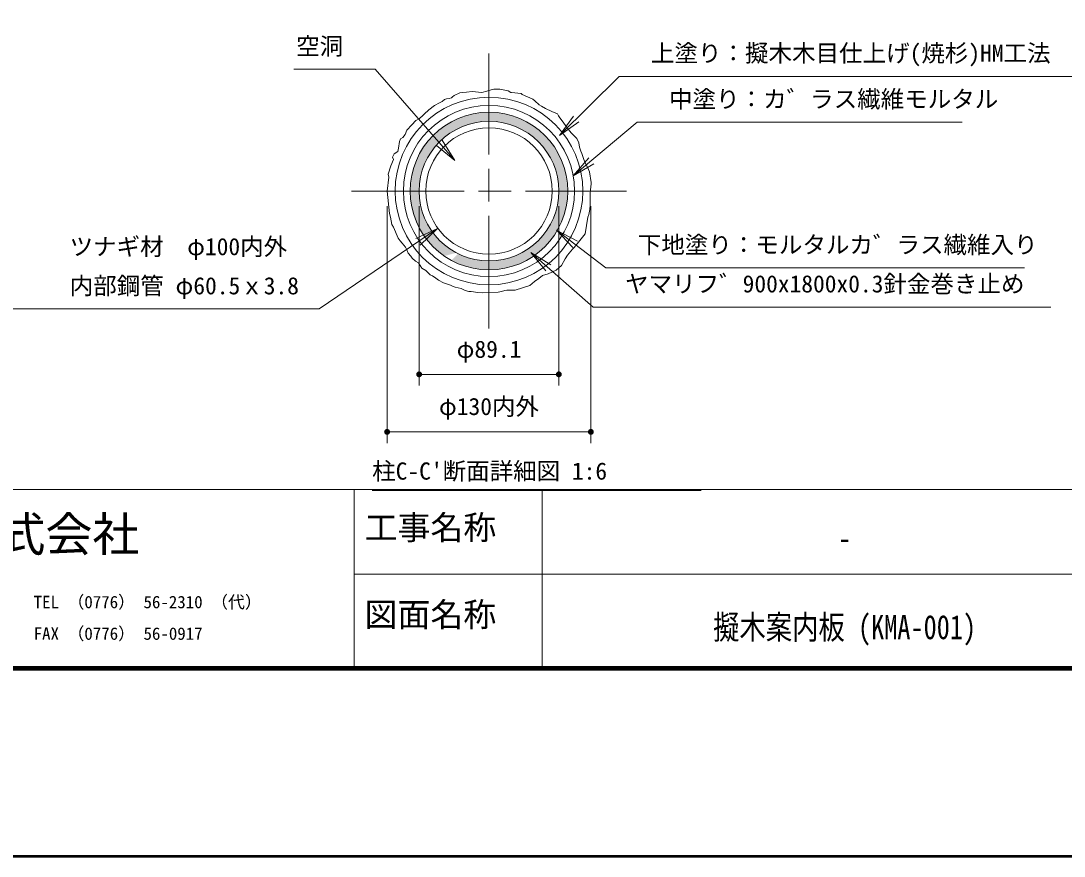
# Model space of a CAD drawing. Units: millimetres at full size, sheet at 1:30; details may follow other scales. Extents: x 0 to 12600, y 0 to 8910.
# Drawn here: x 5806 to 9133, y 0 to 2666 of the extents above; entities that cross this region are included whole.
import ezdxf
from ezdxf.enums import TextEntityAlignment as Align

# ---------------------------------------------------------------- set-up
doc = ezdxf.new("R2010")
doc.units = ezdxf.units.MM
doc.header["$LTSCALE"] = 30
doc.linetypes.add('CHAIN', pattern=[18.5, 12, -1.5, 3.5, -1.5])
for name, color, linetype, lineweight in [('D-BMK', 2, 'CHAIN', 13), ('D-STR', 1, 'Continuous', 13), ('D-STR-DIM', 7, 'Continuous', 13), ('D-STR-HTXT', 7, 'Continuous', 13), ('D-STR-TXT', 7, 'Continuous', 13), ('D-TTL', 7, 'Continuous', 13)]:
    doc.layers.add(name, color=color, linetype=linetype, lineweight=lineweight)
doc.styles.add('ＭＳ ゴシック', font='')
doc.styles.get('ＭＳ ゴシック').set_extended_font_data('MS Gothic')

# ---------------------------------------------------------------- blocks, each defined once
blk = doc.blocks.new('open_arrow')
at = {"color": 0, "linetype": 'Continuous', "lineweight": -2}
blk.add_lwpolyline([(7.5, 1.25), (0, 0), (7.5, -1.25)], dxfattribs=at)
blk = doc.blocks.new('filled_dot')
at = {"color": 0, "linetype": 'Continuous', "lineweight": -2, "const_width": 1.25}
blk.add_lwpolyline([(-0.625, 0, 1), (0.625, 0, 1)], format="xyb", close=True, dxfattribs=at)

msp = doc.modelspace()

# ---------------------------------------------------------------- hatches: boundary and pattern name
at = {"layer": 'D-STR'}
h = msp.add_hatch(color=256, dxfattribs=at)
h.paths.add_polyline_path([(7298.76, 2374.04), (7292.49, 2373.96), (7286.23, 2373.73), (7279.97, 2373.34), (7273.72, 2372.79), (7267.49, 2372.09), (7261.28, 2371.23), (7255.09, 2370.22), (7248.93, 2369.05), (7242.8, 2367.73), (7236.7, 2366.26), (7230.64, 2364.64), (7224.63, 2362.87), (7218.66, 2360.94), (7212.74, 2358.87), (7206.88, 2356.65), (7201.07, 2354.29), (7195.32, 2351.78), (7189.64, 2349.13), (7184.02, 2346.34), (7178.48, 2343.41), (7173.01, 2340.34), (7167.62, 2337.14), (7162.31, 2333.81), (7157.08, 2330.34), (7151.95, 2326.74), (7146.9, 2323.02), (7141.95, 2319.17), (7137.1, 2315.2), (7132.34, 2311.11), (7127.69, 2306.9), (7123.15, 2302.58), (7118.72, 2298.14), (7114.39, 2293.6), (7110.19, 2288.95), (7106.1, 2284.2), (7102.12, 2279.34), (7098.28, 2274.39), (7094.55, 2269.35), (7090.96, 2264.21), (7087.49, 2258.99), (7084.15, 2253.68), (7080.95, 2248.29), (7077.88, 2242.82), (7074.95, 2237.27), (7072.16, 2231.66), (7069.51, 2225.97), (7067, 2220.23), (7064.64, 2214.42), (7062.42, 2208.55), (7060.35, 2202.63), (7058.43, 2196.66), (7056.65, 2190.65), (7055.03, 2184.59), (7053.56, 2178.5), (7052.24, 2172.37), (7051.07, 2166.2), (7050.06, 2160.02), (7049.21, 2153.8), (7048.5, 2147.57), (7047.96, 2141.33), (7047.57, 2135.07), (7047.33, 2128.8), (7047.25, 2122.53), (7076.01, 2122.53), (7076.08, 2128.08), (7076.29, 2133.63), (7076.64, 2139.18), (7077.12, 2144.71), (7077.74, 2150.23), (7078.5, 2155.73), (7079.4, 2161.21), (7080.43, 2166.67), (7081.6, 2172.1), (7082.9, 2177.5), (7084.34, 2182.86), (7085.91, 2188.19), (7087.61, 2193.47), (7089.45, 2198.72), (7091.41, 2203.91), (7093.5, 2209.05), (7095.73, 2214.14), (7098.07, 2219.18), (7100.54, 2224.15), (7103.14, 2229.06), (7105.86, 2233.91), (7108.69, 2238.68), (7111.65, 2243.38), (7114.72, 2248.01), (7117.9, 2252.56), (7121.2, 2257.03), (7124.61, 2261.41), (7128.13, 2265.71), (7131.75, 2269.92), (7135.48, 2274.04), (7139.3, 2278.06), (7143.23, 2281.99), (7147.25, 2285.82), (7151.37, 2289.54), (7155.58, 2293.17), (7159.88, 2296.68), (7164.27, 2300.09), (7168.73, 2303.39), (7173.28, 2306.58), (7177.91, 2309.65), (7182.61, 2312.6), (7187.39, 2315.44), (7192.23, 2318.15), (7197.14, 2320.75), (7202.12, 2323.22), (7207.15, 2325.57), (7212.24, 2327.79), (7217.38, 2329.88), (7222.58, 2331.85), (7227.82, 2333.68), (7233.11, 2335.38), (7238.43, 2336.96), (7243.8, 2338.39), (7249.2, 2339.7), (7254.63, 2340.86), (7260.08, 2341.9), (7265.56, 2342.79), (7271.07, 2343.55), (7276.58, 2344.17), (7282.12, 2344.66), (7287.66, 2345), (7293.21, 2345.21), (7298.76, 2345.28)])
h.paths.add_polyline_path([(7298.76, 2374.04), (7298.76, 2345.28), (7304.32, 2345.21), (7309.87, 2345), (7315.41, 2344.66), (7320.94, 2344.17), (7326.46, 2343.55), (7331.96, 2342.79), (7337.44, 2341.9), (7342.9, 2340.86), (7348.33, 2339.7), (7353.73, 2338.39), (7359.09, 2336.96), (7364.42, 2335.38), (7369.71, 2333.68), (7374.95, 2331.85), (7380.14, 2329.88), (7385.29, 2327.79), (7390.38, 2325.57), (7395.41, 2323.22), (7400.38, 2320.75), (7405.29, 2318.15), (7410.14, 2315.44), (7414.91, 2312.6), (7419.62, 2309.65), (7424.24, 2306.58), (7428.79, 2303.39), (7433.26, 2300.09), (7437.65, 2296.68), (7441.94, 2293.17), (7446.15, 2289.54), (7450.27, 2285.82), (7454.3, 2281.99), (7458.22, 2278.06), (7462.05, 2274.04), (7465.78, 2269.92), (7469.4, 2265.71), (7472.92, 2261.41), (7476.32, 2257.03), (7479.62, 2252.56), (7482.81, 2248.01), (7485.88, 2243.38), (7488.83, 2238.68), (7491.67, 2233.91), (7494.39, 2229.06), (7496.98, 2224.15), (7499.45, 2219.18), (7501.8, 2214.14), (7504.02, 2209.05), (7506.12, 2203.91), (7508.08, 2198.72), (7509.91, 2193.47), (7511.62, 2188.19), (7513.19, 2182.86), (7514.63, 2177.5), (7515.93, 2172.1), (7517.1, 2166.67), (7518.13, 2161.21), (7519.03, 2155.73), (7519.78, 2150.23), (7520.41, 2144.71), (7520.89, 2139.18), (7521.24, 2133.63), (7521.44, 2128.08), (7521.51, 2122.53), (7550.27, 2122.53), (7550.2, 2128.8), (7549.96, 2135.07), (7549.57, 2141.33), (7549.02, 2147.57), (7548.32, 2153.8), (7547.46, 2160.02), (7546.45, 2166.2), (7545.29, 2172.37), (7543.97, 2178.5), (7542.5, 2184.59), (7540.87, 2190.65), (7539.1, 2196.66), (7537.18, 2202.63), (7535.11, 2208.55), (7532.89, 2214.42), (7530.52, 2220.23), (7528.02, 2225.97), (7525.37, 2231.66), (7522.57, 2237.27), (7519.64, 2242.82), (7516.58, 2248.29), (7513.37, 2253.68), (7510.04, 2258.99), (7506.57, 2264.21), (7502.97, 2269.35), (7499.25, 2274.39), (7495.4, 2279.34), (7491.43, 2284.2), (7487.34, 2288.95), (7483.13, 2293.6), (7478.81, 2298.14), (7474.38, 2302.58), (7469.83, 2306.9), (7465.18, 2311.11), (7460.43, 2315.2), (7455.58, 2319.17), (7450.63, 2323.02), (7445.58, 2326.74), (7440.44, 2330.34), (7435.22, 2333.81), (7429.91, 2337.14), (7424.52, 2340.34), (7419.05, 2343.41), (7413.5, 2346.34), (7407.89, 2349.13), (7402.21, 2351.78), (7396.46, 2354.29), (7390.65, 2356.65), (7384.78, 2358.87), (7378.87, 2360.94), (7372.9, 2362.87), (7366.88, 2364.64), (7360.83, 2366.26), (7354.73, 2367.73), (7348.6, 2369.05), (7342.44, 2370.22), (7336.25, 2371.23), (7330.04, 2372.09), (7323.81, 2372.79), (7317.56, 2373.34), (7311.3, 2373.73), (7305.03, 2373.96)], flags=16)
h.paths.add_polyline_path([(7076.01, 2122.53), (7047.25, 2122.53), (7047.28, 2118.66), (7047.37, 2114.79), (7047.52, 2110.92), (7047.73, 2107.06), (7048, 2103.2), (7048.32, 2099.34), (7048.71, 2095.49), (7049.16, 2091.65), (7049.66, 2087.81), (7050.22, 2083.98), (7050.85, 2080.16), (7051.53, 2076.35), (7052.27, 2072.56), (7053.07, 2068.77), (7053.92, 2064.99), (7054.84, 2061.23), (7055.81, 2057.49), (7056.84, 2053.76), (7057.93, 2050.04), (7059.07, 2046.35), (7060.27, 2042.67), (7061.53, 2039.01), (7062.84, 2035.37), (7064.21, 2031.75), (7065.63, 2028.15), (7067.11, 2024.57), (7068.65, 2021.02), (7070.24, 2017.49), (7071.88, 2013.99), (7073.58, 2010.51), (7075.33, 2007.06), (7077.13, 2003.63), (7078.99, 2000.24), (7080.89, 1996.87), (7082.85, 1993.53), (7084.86, 1990.23), (7086.93, 1986.95), (7089.04, 1983.71), (7091.2, 1980.5), (7093.41, 1977.32), (7095.67, 1974.18), (7097.97, 1971.07), (7100.33, 1968), (7102.73, 1964.96), (7105.18, 1961.97), (7107.67, 1959.01), (7110.21, 1956.09), (7112.79, 1953.2), (7115.42, 1950.36), (7118.09, 1947.56), (7120.8, 1944.8), (7123.56, 1942.09), (7126.36, 1939.41), (7129.19, 1936.78), (7132.07, 1934.19), (7134.99, 1931.65), (7137.95, 1929.15), (7140.94, 1926.7), (7143.97, 1924.3), (7147.04, 1921.94), (7150.14, 1919.63), (7153.28, 1917.36), (7156.46, 1915.15), (7194.65, 1925.61), (7191.28, 1927.43), (7187.93, 1929.31), (7184.62, 1931.25), (7181.35, 1933.24), (7178.11, 1935.29), (7174.9, 1937.39), (7171.73, 1939.55), (7168.6, 1941.77), (7165.51, 1944.03), (7162.46, 1946.35), (7159.45, 1948.72), (7156.48, 1951.15), (7153.55, 1953.62), (7150.66, 1956.15), (7147.82, 1958.72), (7145.02, 1961.34), (7142.27, 1964.01), (7139.56, 1966.73), (7136.91, 1969.49), (7134.3, 1972.3), (7131.74, 1975.16), (7129.22, 1978.05), (7126.76, 1980.99), (7124.35, 1983.97), (7121.99, 1987), (7119.68, 1990.06), (7117.43, 1993.16), (7115.23, 1996.3), (7113.09, 1999.48), (7111, 2002.69), (7108.96, 2005.94), (7106.98, 2009.23), (7105.06, 2012.55), (7103.2, 2015.9), (7101.39, 2019.28), (7099.64, 2022.69), (7097.95, 2026.13), (7096.32, 2029.6), (7094.75, 2033.1), (7093.24, 2036.63), (7091.8, 2040.18), (7090.41, 2043.75), (7089.08, 2047.35), (7087.82, 2050.97), (7086.62, 2054.61), (7085.48, 2058.27), (7084.41, 2061.95), (7083.4, 2065.65), (7082.45, 2069.37), (7081.57, 2073.1), (7080.75, 2076.85), (7079.99, 2080.6), (7079.31, 2084.38), (7078.68, 2088.16), (7078.12, 2091.95), (7077.63, 2095.76), (7077.2, 2099.57), (7076.84, 2103.38), (7076.54, 2107.21), (7076.31, 2111.03), (7076.15, 2114.86)], flags=16)
for points in [[(7550.27, 2122.53), (7521.51, 2122.53), (7521.44, 2116.98), (7521.24, 2111.43), (7520.89, 2105.88), (7520.41, 2100.35), (7519.78, 2094.83), (7519.03, 2089.33), (7518.13, 2083.85), (7517.1, 2078.39), (7515.93, 2072.96), (7514.63, 2067.57), (7513.19, 2062.2), (7511.62, 2056.87), (7509.91, 2051.59), (7508.08, 2046.35), (7506.12, 2041.15), (7504.02, 2036.01), (7501.8, 2030.92), (7499.45, 2025.88), (7496.98, 2020.91), (7494.39, 2016), (7491.67, 2011.16), (7488.83, 2006.38), (7485.88, 2001.68), (7482.81, 1997.05), (7479.62, 1992.5), (7476.32, 1988.03), (7472.92, 1983.65), (7469.4, 1979.35), (7465.78, 1975.14), (7462.05, 1971.02), (7458.22, 1967), (7454.3, 1963.07), (7450.27, 1959.24), (7446.15, 1955.52), (7441.94, 1951.89), (7437.65, 1948.38), (7433.26, 1944.97), (7428.79, 1941.67), (7424.24, 1938.49), (7419.62, 1935.41), (7414.91, 1932.46), (7410.14, 1929.62), (7405.29, 1926.91), (7400.38, 1924.31), (7395.41, 1921.84), (7390.38, 1919.49), (7385.29, 1917.27), (7380.14, 1915.18), (7374.95, 1913.21), (7369.71, 1911.38), (7364.42, 1909.68), (7359.09, 1908.11), (7353.73, 1906.67), (7348.33, 1905.37), (7342.9, 1904.2), (7337.44, 1903.16), (7331.96, 1902.27), (7326.46, 1901.51), (7320.94, 1900.89), (7315.41, 1900.4), (7309.87, 1900.06), (7304.32, 1899.85), (7298.76, 1899.78), (7298.76, 1871.02), (7305.03, 1871.1), (7311.3, 1871.33), (7317.56, 1871.72), (7323.81, 1872.27), (7330.04, 1872.97), (7336.25, 1873.83), (7342.44, 1874.84), (7348.6, 1876.01), (7354.73, 1877.33), (7360.83, 1878.8), (7366.88, 1880.42), (7372.9, 1882.19), (7378.87, 1884.12), (7384.78, 1886.19), (7390.65, 1888.41), (7396.46, 1890.77), (7402.21, 1893.28), (7407.89, 1895.93), (7413.5, 1898.72), (7419.05, 1901.65), (7424.52, 1904.72), (7429.91, 1907.92), (7435.22, 1911.26), (7440.44, 1914.72), (7445.58, 1918.32), (7450.63, 1922.04), (7455.58, 1925.89), (7460.43, 1929.86), (7465.18, 1933.95), (7469.83, 1938.16), (7474.38, 1942.48), (7478.81, 1946.92), (7483.13, 1951.46), (7487.34, 1956.11), (7491.43, 1960.86), (7495.4, 1965.72), (7499.25, 1970.67), (7502.97, 1975.71), (7506.57, 1980.85), (7510.04, 1986.07), (7513.37, 1991.38), (7516.58, 1996.78), (7519.64, 2002.25), (7522.57, 2007.79), (7525.37, 2013.4), (7528.02, 2019.09), (7530.52, 2024.84), (7532.89, 2030.64), (7535.11, 2036.51), (7537.18, 2042.43), (7539.1, 2048.4), (7540.87, 2054.41), (7542.5, 2060.47), (7543.97, 2066.56), (7545.29, 2072.69), (7546.45, 2078.86), (7547.46, 2085.05), (7548.32, 2091.26), (7549.02, 2097.49), (7549.57, 2103.74), (7549.96, 2109.99), (7550.2, 2116.26)], [(7298.76, 1899.78), (7297.14, 1899.79), (7295.52, 1899.8), (7293.9, 1899.83), (7292.28, 1899.88), (7290.66, 1899.93), (7289.04, 1899.99), (7287.42, 1900.07), (7285.8, 1900.16), (7284.18, 1900.26), (7282.56, 1900.37), (7280.94, 1900.49), (7279.33, 1900.63), (7277.71, 1900.78), (7276.1, 1900.94), (7274.49, 1901.11), (7272.88, 1901.29), (7271.27, 1901.48), (7269.66, 1901.69), (7268.05, 1901.91), (7266.45, 1902.14), (7264.84, 1902.38), (7263.24, 1902.63), (7261.64, 1902.9), (7260.04, 1903.17), (7258.45, 1903.46), (7256.85, 1903.76), (7255.26, 1904.07), (7253.67, 1904.39), (7252.08, 1904.73), (7250.5, 1905.07), (7248.92, 1905.43), (7247.34, 1905.8), (7245.76, 1906.18), (7244.19, 1906.57), (7242.62, 1906.97), (7241.05, 1907.39), (7239.49, 1907.81), (7237.92, 1908.25), (7236.37, 1908.7), (7234.81, 1909.16), (7233.26, 1909.63), (7231.71, 1910.11), (7230.17, 1910.61), (7228.63, 1911.11), (7227.09, 1911.63), (7225.55, 1912.15), (7224.02, 1912.69), (7222.5, 1913.24), (7220.98, 1913.8), (7219.46, 1914.38), (7217.95, 1914.96), (7216.44, 1915.55), (7214.93, 1916.16), (7213.43, 1916.77), (7211.94, 1917.4), (7210.45, 1918.04), (7208.96, 1918.69), (7207.48, 1919.34), (7206, 1920.01), (7204.53, 1920.7), (7203.06, 1921.39), (7201.6, 1922.09), (7200.14, 1922.8), (7178.96, 1901.39), (7180.71, 1900.45), (7182.46, 1899.52), (7184.22, 1898.62), (7185.99, 1897.72), (7187.77, 1896.84), (7189.55, 1895.97), (7191.34, 1895.12), (7193.13, 1894.28), (7194.94, 1893.45), (7196.74, 1892.64), (7198.56, 1891.84), (7200.38, 1891.06), (7202.21, 1890.29), (7204.04, 1889.54), (7205.88, 1888.8), (7207.72, 1888.08), (7209.57, 1887.37), (7211.43, 1886.67), (7213.29, 1885.99), (7215.16, 1885.32), (7217.03, 1884.67), (7218.91, 1884.03), (7220.79, 1883.41), (7222.68, 1882.81), (7224.57, 1882.21), (7226.46, 1881.64), (7228.36, 1881.07), (7230.27, 1880.53), (7232.18, 1879.99), (7234.09, 1879.48), (7236.01, 1878.98), (7237.93, 1878.49), (7239.86, 1878.02), (7241.78, 1877.56), (7243.72, 1877.12), (7245.65, 1876.69), (7247.59, 1876.28), (7249.53, 1875.89), (7251.48, 1875.51), (7253.43, 1875.14), (7255.38, 1874.79), (7257.33, 1874.46), (7259.29, 1874.14), (7261.25, 1873.83), (7263.21, 1873.55), (7265.17, 1873.27), (7267.14, 1873.02), (7269.1, 1872.78), (7271.07, 1872.55), (7273.04, 1872.34), (7275.01, 1872.14), (7276.99, 1871.97), (7278.96, 1871.8), (7280.94, 1871.65), (7282.92, 1871.52), (7284.9, 1871.4), (7286.88, 1871.3), (7288.86, 1871.22), (7290.84, 1871.15), (7292.82, 1871.09), (7294.8, 1871.05), (7296.78, 1871.03), (7298.76, 1871.02)]]:
    msp.add_hatch(color=256, dxfattribs=at).paths.add_polyline_path(points)

# ---------------------------------------------------------------- linework, layer by layer
at = {"layer": 'D-BMK'}
for p, q in [((7298.76, 1683.78), (7298.76, 2561.28)), ((6860.01, 2122.53), (7737.51, 2122.53))]:
    msp.add_line(p, q, dxfattribs=at)
at = {"layer": 'D-STR'}
msp.add_lwpolyline([(6973.76, 2122.53), (6979.72, 2166.7), (6977.08, 2176.15), (6986.1, 2203.42), (6993.81, 2223.3), (6991.17, 2230.99), (6996.67, 2241.33), (7008.1, 2248.81), (7010.08, 2259.14), (7013.38, 2280.25), (7016.24, 2289.49), (7024.16, 2293.45), (7031.7, 2303.24), (7036.76, 2316.65), (7052.15, 2334.03), (7065.57, 2347.88), (7076.57, 2354.26), (7087.86, 2364.01), (7092.04, 2368.19), (7106.51, 2381.74), (7124.81, 2395.46), (7140.64, 2403.9), (7149.79, 2408.83), (7157.18, 2414.46), (7162.81, 2416.92), (7171.96, 2417.98), (7179.35, 2419.74), (7182.01, 2423.35), (7187.99, 2427.93), (7205.23, 2435.67), (7214.38, 2437.07), (7227.05, 2437.78), (7244.99, 2440.24), (7275.96, 2437.42), (7291.79, 2441.65), (7305.51, 2445.87), (7314.31, 2447.28), (7333.31, 2447.28), (7360.4, 2442), (7368.71, 2437.35), (7370.12, 2436.99), (7401.09, 2434.18), (7404.96, 2431.01), (7438.74, 2415.53), (7445.42, 2410.96), (7458.44, 2397.94), (7466.18, 2393.72), (7478.85, 2385.63), (7499.26, 2376.13), (7516.85, 2368.74), (7520.02, 2363.12), (7522.83, 2358.89), (7552.19, 2319.3), (7555.71, 2315.08), (7562.04, 2306.99), (7578.58, 2289.75), (7585.62, 2276.03), (7587.38, 2262.66), (7591.25, 2250.35), (7595.12, 2242.25), (7599.69, 2226.07), (7604.97, 2215.16), (7613.06, 2198.28), (7619.4, 2184.21), (7625.02, 2150.18), (7625.02, 2145.96), (7622.91, 2126.96), (7621.85, 2113.95), (7621.15, 2085.8), (7621.15, 2077.36), (7620.8, 2063.64), (7617.63, 2048.16), (7614.46, 2039.36), (7605.62, 1986.06), (7592.6, 1970.58), (7579.94, 1954.04), (7570.08, 1942.08), (7565.16, 1936.81), (7548.97, 1917.46), (7541.58, 1906.55), (7530.27, 1884.96), (7512.68, 1870.19), (7487.69, 1858.22), (7469.04, 1852.6), (7458.14, 1843.8), (7444.41, 1833.95), (7428.58, 1821.64), (7382.05, 1806.08), (7355.66, 1806.08), (7349.32, 1804.67), (7338.77, 1801.51), (7328.21, 1799.75), (7298.65, 1798.69), (7276.49, 1797.64), (7262.76, 1798.34), (7241.47, 1802.23), (7234.08, 1801.87), (7222.47, 1805.39), (7209.8, 1811.73), (7190.8, 1816.3), (7184.46, 1817.71), (7176.02, 1821.93), (7153.85, 1829.67), (7137.31, 1837.76), (7128.87, 1844.09), (7118.66, 1852.18), (7110.92, 1855), (7097.38, 1869.17), (7085.06, 1876.91), (7073.8, 1893.09), (7064.3, 1898.72), (7053.74, 1907.87), (7049.17, 1914.55), (7041.43, 1924.75), (7036.15, 1937.07), (7032.28, 1943.05), (7021.37, 1956.06), (7015.04, 1963.45), (7008.71, 1972.6), (6994.22, 2007.22), (6988.59, 2015.66), (6985.07, 2039.58), (6981.91, 2050.84)], close=True, dxfattribs=at)
for radius in [299.32, 273.13, 251.51, 222.75, 201.75]:
    msp.add_circle((7298.76, 2122.53), radius, dxfattribs=at)
at = {"layer": 'D-STR-DIM'}
for p, q in [((6973.76, 2074.53), (6973.76, 1317.97)), ((7076.01, 2074.53), (7076.01, 1501.57)), ((7521.51, 2074.53), (7521.51, 1501.57)), ((7623.76, 2074.53), (7623.76, 1317.97)), ((7076.01, 1537.57), (7521.51, 1537.57)), ((6973.76, 1353.97), (7623.76, 1353.97))]:
    msp.add_line(p, q, dxfattribs=at)
at = {"layer": 'D-STR-HTXT'}
for points in [[(7189.83, 2219.98), (6935.25, 2511.07), (6860.25, 2511.07), (6675.99, 2511.07)], [(7523.64, 2299.53), (7713.73, 2488.55), (7788.73, 2488.55), (9436.45, 2488.55)], [(7567.57, 2170.95), (7771.53, 2342.01), (7846.53, 2342.01), (8808.2, 2342.01)], [(7134.7, 2002.66), (6756.7, 1746.2), (6681.7, 1746.2), (5723.07, 1746.2)], [(7513.67, 1997.81), (7671.87, 1877.16), (7746.87, 1877.16), (9006.64, 1877.16)], [(7431.84, 1926.92), (7631.26, 1752.35), (7706.26, 1752.35), (9091.29, 1752.35)]]:
    msp.add_lwpolyline(points, dxfattribs=at)
at = {"layer": 'D-STR-TXT'}
msp.add_line((6925.78, 1166.5), (7975.78, 1166.5), dxfattribs=at)
at = {"layer": 'D-TTL'}
for p, q in [((7468.84, 600), (7468.84, 1170)), ((9418.84, 900), (6868.84, 900))]:
    msp.add_line(p, q, dxfattribs=at)
at = {"layer": 'D-TTL', "color": 2, "lineweight": 140}
msp.add_line((600, 600), (12000, 600), dxfattribs=at)
at = {"layer": 'D-TTL', "color": 2, "lineweight": 50}
msp.add_lwpolyline([(0, 0), (12600, 0), (12600, 8910), (0, 8910)], close=True, dxfattribs=at)
at = {"layer": 'D-TTL', "color": 2}
msp.add_lwpolyline([(600, 600), (12000, 600), (12000, 1170), (600, 1170)], close=True, dxfattribs=at)
at = {"layer": 'D-TTL'}
for points in [[(4468.84, 1170), (6868.84, 1170), (6868.84, 600), (4468.84, 600)], [(6868.84, 1170), (9418.84, 1170), (9418.84, 600), (6868.84, 600)]]:
    msp.add_lwpolyline(points, close=True, dxfattribs=at)

# ---------------------------------------------------------------- block references
at = {"layer": 'D-STR-DIM', "xscale": 7.5, "yscale": 7.5}
for p in [(7076.01, 1537.57), (6973.76, 1353.97)]:
    msp.add_blockref('filled_dot', p, dxfattribs=at)
at = {"layer": 'D-STR-DIM', "xscale": 7.5, "yscale": 7.5, "rotation": 180}
for p in [(7521.51, 1537.57), (7623.76, 1353.97)]:
    msp.add_blockref('filled_dot', p, dxfattribs=at)
at = {"layer": 'D-STR-HTXT', "xscale": 10, "yscale": 10}
for p, rotation in [((7523.64, 2299.53), 44.8), ((7189.83, 2219.98), 131.2), ((7567.57, 2170.95), 40), ((7134.7, 2002.66), 214.2), ((7513.67, 1997.81), 322.7), ((7431.84, 1926.92), 318.8)]:
    msp.add_blockref('open_arrow', p, dxfattribs=dict(at, rotation=rotation))

# ---------------------------------------------------------------- texts
at = {"layer": 'D-STR-DIM', "style": 'ＭＳ ゴシック'}
for s, p in [('φ89.1', (7298.76, 1645.3)), ('φ130内外', (7298.76, 1462.64))]:
    msp.add_text(s, height=54.99, dxfattribs=at).set_placement(p, align=Align.TOP_CENTER)
at = {"layer": 'D-STR-HTXT', "style": 'ＭＳ ゴシック'}
for s, p in [('空洞', (6833.62, 2612.7)), ('ツナギ材\u3000φ100内外', (6655.07, 1972.83)), ('内部鋼管 φ60.5ｘ3.8', (6692.57, 1847.83))]:
    msp.add_text(s, height=54.99, dxfattribs=at).set_placement(p, align=Align.TOP_RIGHT)
for s, p in [('上塗り：擬木木目仕上げ(焼杉)HM工法', (7815.36, 2590.18)), ('中塗り：カ゛ラス繊維モルタル', (7873.16, 2443.64)), ('下地塗り：モルタルカ゛ラス繊維入り', (7773.5, 1978.79)), ('ヤマリフ゛900x1800x0.3針金巻き止め', (7732.89, 1853.98))]:
    msp.add_text(s, height=54.99, dxfattribs=at).set_placement(p, align=Align.TOP_LEFT)
at = {"layer": 'D-STR-TXT', "style": 'ＭＳ ゴシック'}
msp.add_text("柱C-C'断面詳細図 1:6", height=54.99, dxfattribs=at).set_placement((7300.78, 1256.5), align=Align.TOP_CENTER)
at = {"layer": 'D-TTL', "style": 'ＭＳ ゴシック'}
for s, height, p in [('上屋敷工業株式会社', 110, (4833.4, 939.57)), ('工事名称', 76.98, (6901.87, 987.25)), ('TEL （0776） 56-2310 （代）', 39.59, (5846.4, 779.31)), ('図面名称', 76.98, (6901.87, 709.44)), ('FAX （0776） 56-0917', 39.59, (5846.4, 678.56))]:
    msp.add_text(s, height=height, dxfattribs=at).set_placement(p, align=Align.BOTTOM_LEFT)
at = {"layer": 'D-TTL', "style": 'ＭＳ ゴシック', "width": 0.8}
for s, p in [('-', (8433.11, 953.64)), ('擬木案内板 (KMA-001)', (8433.11, 669.36))]:
    msp.add_text(s, height=76.98, dxfattribs=at).set_placement(p, align=Align.BOTTOM_CENTER)

doc.saveas('drawing.dxf')
